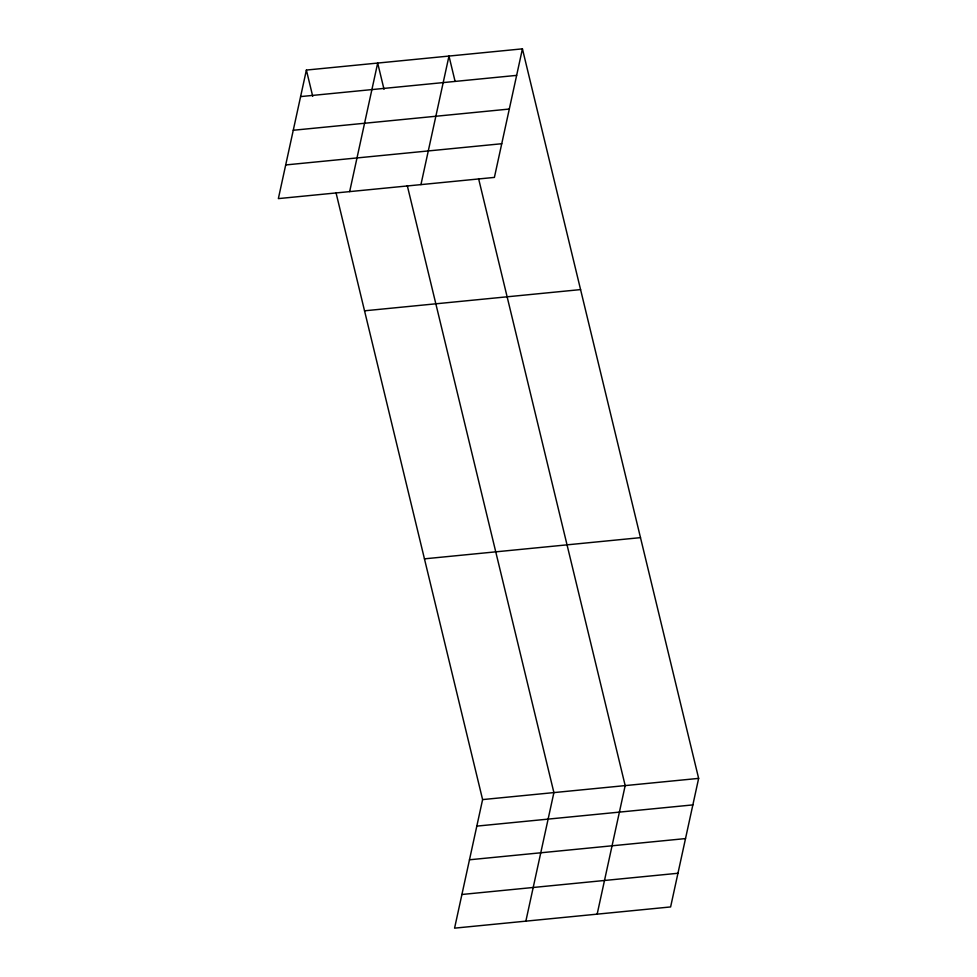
<?xml version="1.0" encoding="UTF-8"?>
<svg xmlns="http://www.w3.org/2000/svg" width="977" height="977" viewBox="0 0 977 977"><rect width="100%" height="100%" fill="white"/><g stroke="black" fill="none" stroke-linecap="round" stroke-linejoin="round"><path stroke-width="1.47" d="M306.387 70.063L278.36 198.612L494.399 177.411L522.426 48.85L306.387 70.063L312.725 96.32M349.656 191.614L377.684 63.065L384.022 89.322M420.94 184.616L448.98 56.068L454.964 80.871M335.99 192.628L482.601 799.589L454.574 928.15L670.613 906.937L698.64 778.388L522.426 48.85M525.858 921.152L553.898 792.591L407.287 185.618M597.155 914.154L625.182 785.593L478.583 178.62M300.598 96.589L516.65 75.376M293.259 130.259L509.31 109.045M285.699 164.942L501.738 143.729M364.543 310.808L580.582 289.595M424.445 558.844L640.497 537.643M482.601 799.589L698.64 778.388M476.813 826.115L692.864 804.901M469.473 859.784L685.512 838.584M461.913 894.48L677.953 873.267"/></g></svg>
